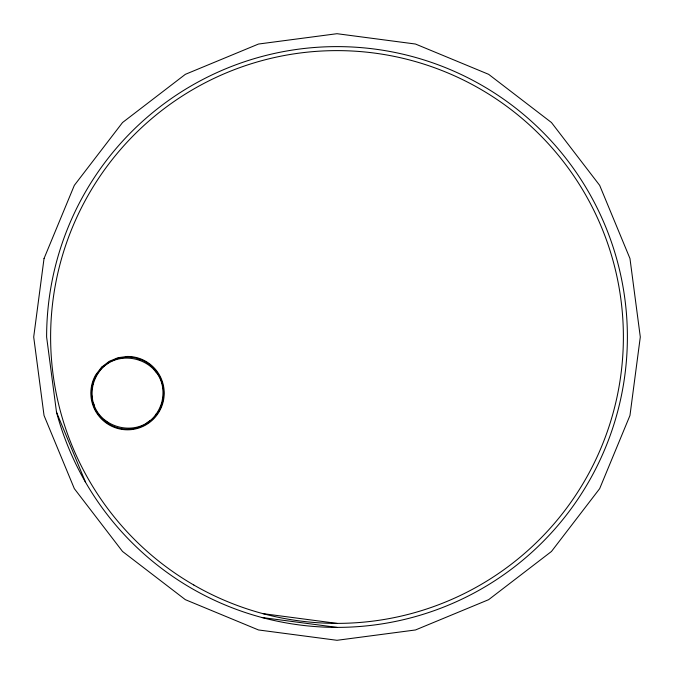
<?xml version="1.0" encoding="UTF-8"?>
<svg xmlns="http://www.w3.org/2000/svg" width="674" height="674" viewBox="0 0 674 674"><rect width="100%" height="100%" fill="white"/><g stroke="black" fill="none" stroke-linecap="round" stroke-linejoin="round"><path stroke-width="1.01" d="M262.877 613.626L337 623.383M261.841 617.494L337 627.384M56.506 412.159A290.384 290.384 0 0 0 523.656 559.445A290.384 290.384 0 0 0 459.719 73.82A290.384 290.384 0 0 0 46.616 337L56.506 412.159L85.522 482.196M156.587 413.457A35.461 35.461 0 0 1 155.349 415.125M149.527 420.938A35.461 35.461 0 0 1 147.008 422.758M108.051 422.758A35.461 35.461 0 0 1 104.731 420.29M94.571 406.22A35.461 35.461 0 0 1 93.56 403.288M92.448 398.267A35.461 35.461 0 0 1 92.203 396.211M137.69 359.149A35.461 35.461 0 0 1 140.622 360.169M154.017 369.546A35.461 35.461 0 0 1 156.587 372.798M44.037 258.504L33.7 337L44.037 415.496L74.334 488.65L122.533 551.467L185.35 599.666L258.504 629.963L337 640.3L415.496 629.963L488.65 599.666L551.467 551.467L599.666 488.65L629.963 415.496L640.3 337L629.963 258.504L599.666 185.35L551.467 122.533L488.65 74.334L415.496 44.037L337 33.7L258.504 44.037L185.35 74.334L122.533 122.533L74.334 185.35L44.037 258.504M93.273 383.953C82.455 429.195 148.533 446.904 161.785 402.302C172.611 357.06 106.526 339.351 93.273 383.953M101.589 367.187L95.759 374.786A36.682 36.682 0 0 0 114.984 427.602A36.682 36.682 0 0 0 163.656 399.497A36.682 36.682 0 0 0 127.529 356.445L118.034 357.692L109.188 361.357L101.589 367.187M102.027 367.625L96.298 375.098A36.067 36.067 0 0 0 115.195 427.013A36.067 36.067 0 0 0 163.049 399.387A36.067 36.067 0 0 0 127.529 357.06L118.194 358.29L109.5 361.896L102.027 367.625M193.809 585.015A286.383 286.383 0 0 0 623.383 337A286.383 286.383 0 0 0 193.809 88.985A286.383 286.383 0 0 0 193.809 585.015"/></g></svg>
